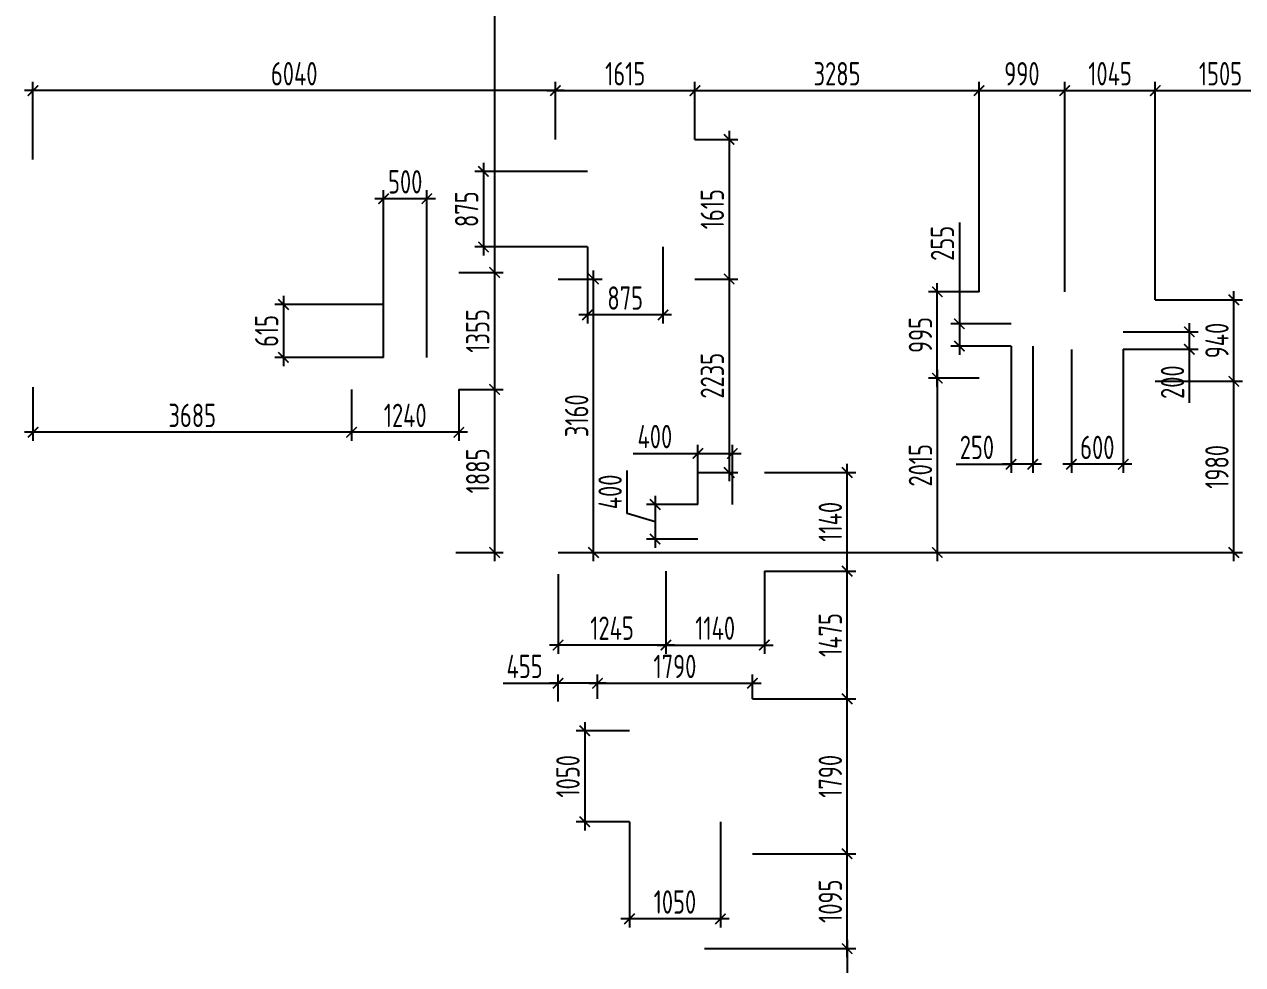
# Model space of a CAD drawing. Header units: millimetres. Extents: x -350007 to 535970, y -888 to 198380.
# Drawn here: x 461274 to 475358, y 102088 to 112954 of the extents above; entities that cross this region are included whole.
import ezdxf

# ---------------------------------------------------------------- set-up
doc = ezdxf.new("R2010")
doc.units = ezdxf.units.MM
doc.layers.add('АР_Размеры нов.', color=15, linetype='Continuous', lineweight=0)
doc.styles.add('ISOCPEUR', font='isocpeur.ttf', dxfattribs={"width": 0.7})
doc.dimstyles.new('R_100', dxfattribs={"dimtxt": 270, "dimasz": 120, "dimexe": 100, "dimexo": 0, "dimgap": 60, "dimtad": 1, "dimdec": 0, "dimrnd": 5, "dimzin": 0, "dimdsep": 46, "dimtxsty": 'ISOCPEUR', "dimblk": 'ARCHTICK', "dimcen": 0, "dimdle": 100, "dimclrd": 256, "dimclre": 256, "dimclrt": 256, "dimadec": 0, "dimazin": 0, "dimtfac": 2, "dimtdec": 0, "dimtofl": 0, "dimtmove": 1, "dimatfit": 3, "dimfxl": 1, "dimtvp": 3, "dimtolj": 1, "dimtzin": 0, "dimarcsym": 0})

# ---------------------------------------------------------------- blocks, each defined once
blk = doc.blocks.new('_ArchTick')
at = {"color": 0, "linetype": 'ByBlock', "const_width": 0.15}
blk.add_lwpolyline([(-0.5, -0.5), (0.5, 0.5)], dxfattribs=at)
blk = doc.blocks.new('*D3317')
at = {"layer": 'АР_Размеры нов.', "lineweight": -2, "transparency": 16777216}
for p, q in [((465945, 118043), (466810, 118043)), ((466710, 118143), (466710, 109987)), ((466297, 110087), (466810, 110087))]:
    blk.add_line(p, q, dxfattribs=at)
at = {"layer": 'АР_Размеры нов.', "lineweight": -2, "transparency": 16777216, "xscale": 120, "yscale": 120, "zscale": 120}
for p, rotation in [((466710, 118043), 90), ((466710, 110087), 270)]:
    blk.add_blockref('_ArchTick', p, dxfattribs=dict(at, rotation=rotation))
at = {"layer": 'АР_Размеры нов.', "transparency": 16777216, "insert": (466515, 114065), "char_height": 270, "attachment_point": 5, "rotation": 90, "style": 'ISOCPEUR'}
blk.add_mtext('\\A1;7955', dxfattribs=at)
blk = doc.blocks.new('*D3318')
at = {"layer": 'АР_Размеры нов.', "lineweight": -2, "transparency": 16777216}
for p, q in [((466710, 110187), (466710, 108635)), ((466297, 110087), (466810, 110087)), ((466297, 108735), (466810, 108735))]:
    blk.add_line(p, q, dxfattribs=at)
at = {"layer": 'АР_Размеры нов.', "lineweight": -2, "transparency": 16777216, "xscale": 120, "yscale": 120, "zscale": 120}
for p, rotation in [((466710, 110087), 90), ((466710, 108735), 270)]:
    blk.add_blockref('_ArchTick', p, dxfattribs=dict(at, rotation=rotation))
at = {"layer": 'АР_Размеры нов.', "transparency": 16777216, "insert": (466515, 109411), "char_height": 270, "attachment_point": 5, "rotation": 90, "style": 'ISOCPEUR'}
blk.add_mtext('\\A1;1355', dxfattribs=at)
blk = doc.blocks.new('*D3319')
at = {"layer": 'АР_Размеры нов.', "lineweight": -2, "transparency": 16777216}
for p, q in [((465057, 108735), (465057, 108140)), ((466297, 108735), (466297, 108140)), ((466397, 108240), (464957, 108240))]:
    blk.add_line(p, q, dxfattribs=at)
at = {"layer": 'АР_Размеры нов.', "lineweight": -2, "transparency": 16777216, "xscale": 120, "yscale": 120, "zscale": 120, "rotation": 180}
blk.add_blockref('_ArchTick', (465057, 108240), dxfattribs=at)
at = {"layer": 'АР_Размеры нов.', "lineweight": -2, "transparency": 16777216, "xscale": 120, "yscale": 120, "zscale": 120}
blk.add_blockref('_ArchTick', (466297, 108240), dxfattribs=at)
at = {"layer": 'АР_Размеры нов.', "transparency": 16777216, "insert": (465677, 108435), "char_height": 270, "attachment_point": 5, "style": 'ISOCPEUR'}
blk.add_mtext('\\A1;1240', dxfattribs=at)
blk = doc.blocks.new('*D3320')
at = {"layer": 'АР_Размеры нов.', "lineweight": -2, "transparency": 16777216}
for p, q in [((461374, 108760), (461374, 108140)), ((465057, 108735), (465057, 108140)), ((465157, 108240), (461274, 108240))]:
    blk.add_line(p, q, dxfattribs=at)
at = {"layer": 'АР_Размеры нов.', "lineweight": -2, "transparency": 16777216, "xscale": 120, "yscale": 120, "zscale": 120, "rotation": 180}
blk.add_blockref('_ArchTick', (461374, 108240), dxfattribs=at)
at = {"layer": 'АР_Размеры нов.', "lineweight": -2, "transparency": 16777216, "xscale": 120, "yscale": 120, "zscale": 120}
blk.add_blockref('_ArchTick', (465057, 108240), dxfattribs=at)
at = {"layer": 'АР_Размеры нов.', "transparency": 16777216, "insert": (463215, 108435), "char_height": 270, "attachment_point": 5, "style": 'ISOCPEUR'}
blk.add_mtext('\\A1;3685', dxfattribs=at)
blk = doc.blocks.new('*D3321')
at = {"layer": 'АР_Размеры нов.', "lineweight": -2, "transparency": 16777216}
for p, q in [((466297, 108735), (466810, 108735)), ((466710, 108835), (466710, 106751)), ((466263, 106851), (466810, 106851))]:
    blk.add_line(p, q, dxfattribs=at)
at = {"layer": 'АР_Размеры нов.', "lineweight": -2, "transparency": 16777216, "xscale": 120, "yscale": 120, "zscale": 120}
for p, rotation in [((466710, 108735), 90), ((466710, 106851), 270)]:
    blk.add_blockref('_ArchTick', p, dxfattribs=dict(at, rotation=rotation))
at = {"layer": 'АР_Размеры нов.', "transparency": 16777216, "insert": (466515, 107793), "char_height": 270, "attachment_point": 5, "rotation": 90, "style": 'ISOCPEUR'}
blk.add_mtext('\\A1;1885', dxfattribs=at)
blk = doc.blocks.new('*D3322')
at = {"layer": 'АР_Размеры нов.', "lineweight": -2, "transparency": 16777216}
for p, q in [((468691, 106635), (468691, 105681)), ((467444, 106601), (467444, 105681)), ((468791, 105781), (467344, 105781))]:
    blk.add_line(p, q, dxfattribs=at)
at = {"layer": 'АР_Размеры нов.', "lineweight": -2, "transparency": 16777216, "xscale": 120, "yscale": 120, "zscale": 120, "rotation": 180}
blk.add_blockref('_ArchTick', (467444, 105781), dxfattribs=at)
at = {"layer": 'АР_Размеры нов.', "lineweight": -2, "transparency": 16777216, "xscale": 120, "yscale": 120, "zscale": 120}
blk.add_blockref('_ArchTick', (468691, 105781), dxfattribs=at)
at = {"layer": 'АР_Размеры нов.', "transparency": 16777216, "insert": (468068, 105976), "char_height": 270, "attachment_point": 5, "style": 'ISOCPEUR'}
blk.add_mtext('\\A1;1245', dxfattribs=at)
blk = doc.blocks.new('*D3323')
at = {"layer": 'АР_Размеры нов.', "lineweight": -2, "transparency": 16777216}
for p, q in [((468691, 106635), (468691, 105681)), ((469829, 106635), (469829, 105681)), ((468591, 105781), (469929, 105781))]:
    blk.add_line(p, q, dxfattribs=at)
at = {"layer": 'АР_Размеры нов.', "lineweight": -2, "transparency": 16777216, "xscale": 120, "yscale": 120, "zscale": 120, "rotation": 180}
blk.add_blockref('_ArchTick', (468691, 105781), dxfattribs=at)
at = {"layer": 'АР_Размеры нов.', "lineweight": -2, "transparency": 16777216, "xscale": 120, "yscale": 120, "zscale": 120}
blk.add_blockref('_ArchTick', (469829, 105781), dxfattribs=at)
at = {"layer": 'АР_Размеры нов.', "transparency": 16777216, "insert": (469260, 105976), "char_height": 270, "attachment_point": 5, "style": 'ISOCPEUR'}
blk.add_mtext('\\A1;1140', dxfattribs=at)
blk = doc.blocks.new('*D3324')
at = {"layer": 'АР_Размеры нов.', "lineweight": -2, "transparency": 16777216}
for p, q in [((467444, 105129), (467444, 105439)), ((467900, 105160), (467900, 105439)), ((466808, 105339), (467444, 105339)), ((468000, 105339), (467344, 105339))]:
    blk.add_line(p, q, dxfattribs=at)
at = {"layer": 'АР_Размеры нов.', "lineweight": -2, "transparency": 16777216, "xscale": 120, "yscale": 120, "zscale": 120, "rotation": 180}
blk.add_blockref('_ArchTick', (467444, 105339), dxfattribs=at)
at = {"layer": 'АР_Размеры нов.', "lineweight": -2, "transparency": 16777216, "xscale": 120, "yscale": 120, "zscale": 120}
blk.add_blockref('_ArchTick', (467900, 105339), dxfattribs=at)
at = {"layer": 'АР_Размеры нов.', "transparency": 16777216, "insert": (467057, 105534), "char_height": 270, "attachment_point": 5, "style": 'ISOCPEUR'}
blk.add_mtext('\\A1;455', dxfattribs=at)
blk = doc.blocks.new('*D3325')
at = {"layer": 'АР_Размеры нов.', "lineweight": -2, "transparency": 16777216}
for p, q in [((467900, 105160), (467900, 105439)), ((469691, 105160), (469691, 105439)), ((467800, 105339), (469791, 105339))]:
    blk.add_line(p, q, dxfattribs=at)
at = {"layer": 'АР_Размеры нов.', "lineweight": -2, "transparency": 16777216, "xscale": 120, "yscale": 120, "zscale": 120, "rotation": 180}
blk.add_blockref('_ArchTick', (467900, 105339), dxfattribs=at)
at = {"layer": 'АР_Размеры нов.', "lineweight": -2, "transparency": 16777216, "xscale": 120, "yscale": 120, "zscale": 120}
blk.add_blockref('_ArchTick', (469691, 105339), dxfattribs=at)
at = {"layer": 'АР_Размеры нов.', "transparency": 16777216, "insert": (468795, 105534), "char_height": 270, "attachment_point": 5, "style": 'ISOCPEUR'}
blk.add_mtext('\\A1;1790', dxfattribs=at)
blk = doc.blocks.new('*D3328')
at = {"layer": 'АР_Размеры нов.', "lineweight": -2, "transparency": 16777216}
for p, q in [((469136, 102273), (470886, 102273)), ((470786, 102373), (470786, 100833)), ((469136, 100933), (470886, 100933))]:
    blk.add_line(p, q, dxfattribs=at)
at = {"layer": 'АР_Размеры нов.', "lineweight": -2, "transparency": 16777216, "xscale": 120, "yscale": 120, "zscale": 120}
for p, rotation in [((470786, 102273), 90), ((470786, 100933), 270)]:
    blk.add_blockref('_ArchTick', p, dxfattribs=dict(at, rotation=rotation))
at = {"layer": 'АР_Размеры нов.', "transparency": 16777216, "insert": (470591, 101603), "char_height": 270, "attachment_point": 5, "rotation": 90, "style": 'ISOCPEUR'}
blk.add_mtext('\\A1;1340', dxfattribs=at)
blk = doc.blocks.new('*D3329')
at = {"layer": 'АР_Размеры нов.', "lineweight": -2, "transparency": 16777216}
for p, q in [((470786, 102173), (470786, 103469)), ((469691, 103369), (470886, 103369)), ((469136, 102273), (470886, 102273))]:
    blk.add_line(p, q, dxfattribs=at)
at = {"layer": 'АР_Размеры нов.', "lineweight": -2, "transparency": 16777216, "xscale": 120, "yscale": 120, "zscale": 120}
for p, rotation in [((470786, 103369), 90), ((470786, 102273), 270)]:
    blk.add_blockref('_ArchTick', p, dxfattribs=dict(at, rotation=rotation))
at = {"layer": 'АР_Размеры нов.', "transparency": 16777216, "insert": (470591, 102821), "char_height": 270, "attachment_point": 5, "rotation": 90, "style": 'ISOCPEUR'}
blk.add_mtext('\\A1;1095', dxfattribs=at)
blk = doc.blocks.new('*D3330')
at = {"layer": 'АР_Размеры нов.', "lineweight": -2, "transparency": 16777216}
for p, q in [((470786, 103269), (470786, 105260)), ((469691, 105160), (470886, 105160)), ((469691, 103369), (470886, 103369))]:
    blk.add_line(p, q, dxfattribs=at)
at = {"layer": 'АР_Размеры нов.', "lineweight": -2, "transparency": 16777216, "xscale": 120, "yscale": 120, "zscale": 120}
for p, rotation in [((470786, 105160), 90), ((470786, 103369), 270)]:
    blk.add_blockref('_ArchTick', p, dxfattribs=dict(at, rotation=rotation))
at = {"layer": 'АР_Размеры нов.', "transparency": 16777216, "insert": (470591, 104264), "char_height": 270, "attachment_point": 5, "rotation": 90, "style": 'ISOCPEUR'}
blk.add_mtext('\\A1;1790', dxfattribs=at)
blk = doc.blocks.new('*D3331')
at = {"layer": 'АР_Размеры нов.', "lineweight": -2, "transparency": 16777216}
for p, q in [((469829, 106635), (470886, 106635)), ((470786, 105060), (470786, 106735)), ((469691, 105160), (470886, 105160))]:
    blk.add_line(p, q, dxfattribs=at)
at = {"layer": 'АР_Размеры нов.', "lineweight": -2, "transparency": 16777216, "xscale": 120, "yscale": 120, "zscale": 120}
for p, rotation in [((470786, 106635), 90), ((470786, 105160), 270)]:
    blk.add_blockref('_ArchTick', p, dxfattribs=dict(at, rotation=rotation))
at = {"layer": 'АР_Размеры нов.', "transparency": 16777216, "insert": (470591, 105897), "char_height": 270, "attachment_point": 5, "rotation": 90, "style": 'ISOCPEUR'}
blk.add_mtext('\\A1;1475', dxfattribs=at)
blk = doc.blocks.new('*D3332')
at = {"layer": 'АР_Размеры нов.', "lineweight": -2, "transparency": 16777216}
for p, q in [((469829, 107775), (470886, 107775)), ((470786, 106535), (470786, 107875)), ((469829, 106635), (470886, 106635))]:
    blk.add_line(p, q, dxfattribs=at)
at = {"layer": 'АР_Размеры нов.', "lineweight": -2, "transparency": 16777216, "xscale": 120, "yscale": 120, "zscale": 120}
for p, rotation in [((470786, 107775), 90), ((470786, 106635), 270)]:
    blk.add_blockref('_ArchTick', p, dxfattribs=dict(at, rotation=rotation))
at = {"layer": 'АР_Размеры нов.', "transparency": 16777216, "insert": (470591, 107205), "char_height": 270, "attachment_point": 5, "rotation": 90, "style": 'ISOCPEUR'}
blk.add_mtext('\\A1;1140', dxfattribs=at)
blk = doc.blocks.new('*D3333')
at = {"layer": 'АР_Размеры нов.', "lineweight": -2, "transparency": 16777216}
for p, q in [((467444, 110011), (467954, 110011)), ((467854, 106751), (467854, 110111)), ((467444, 106851), (467954, 106851))]:
    blk.add_line(p, q, dxfattribs=at)
at = {"layer": 'АР_Размеры нов.', "lineweight": -2, "transparency": 16777216, "xscale": 120, "yscale": 120, "zscale": 120}
for p, rotation in [((467854, 110011), 90), ((467854, 106851), 270)]:
    blk.add_blockref('_ArchTick', p, dxfattribs=dict(at, rotation=rotation))
at = {"layer": 'АР_Размеры нов.', "transparency": 16777216, "insert": (467659, 108431), "char_height": 270, "attachment_point": 5, "rotation": 90, "style": 'ISOCPEUR'}
blk.add_mtext('\\A1;3160', dxfattribs=at)
blk = doc.blocks.new('*D3334')
at = {"layer": 'АР_Размеры нов.', "lineweight": -2, "transparency": 16777216}
for p, q in [((469422, 111724), (469422, 109911)), ((469027, 111624), (469522, 111624)), ((469027, 110011), (469522, 110011))]:
    blk.add_line(p, q, dxfattribs=at)
at = {"layer": 'АР_Размеры нов.', "lineweight": -2, "transparency": 16777216, "xscale": 120, "yscale": 120, "zscale": 120}
for p, rotation in [((469422, 111624), 90), ((469422, 110011), 270)]:
    blk.add_blockref('_ArchTick', p, dxfattribs=dict(at, rotation=rotation))
at = {"layer": 'АР_Размеры нов.', "transparency": 16777216, "insert": (469227, 110818), "char_height": 270, "attachment_point": 5, "rotation": 90, "style": 'ISOCPEUR'}
blk.add_mtext('\\A1;1615', dxfattribs=at)
blk = doc.blocks.new('*D3343')
at = {"layer": 'АР_Размеры нов.', "lineweight": -2, "transparency": 16777216}
for p, q in [((461374, 111392), (461374, 112288)), ((467414, 111624), (467414, 112288)), ((467514, 112188), (461274, 112188))]:
    blk.add_line(p, q, dxfattribs=at)
at = {"layer": 'АР_Размеры нов.', "lineweight": -2, "transparency": 16777216, "xscale": 120, "yscale": 120, "zscale": 120, "rotation": 180}
blk.add_blockref('_ArchTick', (461374, 112188), dxfattribs=at)
at = {"layer": 'АР_Размеры нов.', "lineweight": -2, "transparency": 16777216, "xscale": 120, "yscale": 120, "zscale": 120}
blk.add_blockref('_ArchTick', (467414, 112188), dxfattribs=at)
at = {"layer": 'АР_Размеры нов.', "transparency": 16777216, "insert": (464394, 112383), "char_height": 270, "attachment_point": 5, "style": 'ISOCPEUR'}
blk.add_mtext('\\A1;6040', dxfattribs=at)
blk = doc.blocks.new('*D3344')
at = {"layer": 'АР_Размеры нов.', "lineweight": -2, "transparency": 16777216}
for p, q in [((467414, 111624), (467414, 112288)), ((469027, 111624), (469027, 112288)), ((467314, 112188), (469127, 112188))]:
    blk.add_line(p, q, dxfattribs=at)
at = {"layer": 'АР_Размеры нов.', "lineweight": -2, "transparency": 16777216, "xscale": 120, "yscale": 120, "zscale": 120, "rotation": 180}
blk.add_blockref('_ArchTick', (467414, 112188), dxfattribs=at)
at = {"layer": 'АР_Размеры нов.', "lineweight": -2, "transparency": 16777216, "xscale": 120, "yscale": 120, "zscale": 120}
blk.add_blockref('_ArchTick', (469027, 112188), dxfattribs=at)
at = {"layer": 'АР_Размеры нов.', "transparency": 16777216, "insert": (468220, 112383), "char_height": 270, "attachment_point": 5, "style": 'ISOCPEUR'}
blk.add_mtext('\\A1;1615', dxfattribs=at)
blk = doc.blocks.new('*D3345')
at = {"layer": 'АР_Размеры нов.', "lineweight": -2, "transparency": 16777216}
for p, q in [((469027, 111624), (469027, 112288)), ((472311, 109863), (472311, 112288)), ((468927, 112188), (472411, 112188))]:
    blk.add_line(p, q, dxfattribs=at)
at = {"layer": 'АР_Размеры нов.', "lineweight": -2, "transparency": 16777216, "xscale": 120, "yscale": 120, "zscale": 120, "rotation": 180}
blk.add_blockref('_ArchTick', (469027, 112188), dxfattribs=at)
at = {"layer": 'АР_Размеры нов.', "lineweight": -2, "transparency": 16777216, "xscale": 120, "yscale": 120, "zscale": 120}
blk.add_blockref('_ArchTick', (472311, 112188), dxfattribs=at)
at = {"layer": 'АР_Размеры нов.', "transparency": 16777216, "insert": (470669, 112383), "char_height": 270, "attachment_point": 5, "style": 'ISOCPEUR'}
blk.add_mtext('\\A1;3285', dxfattribs=at)
blk = doc.blocks.new('*D3346')
at = {"layer": 'АР_Размеры нов.', "lineweight": -2, "transparency": 16777216}
for p, q in [((472311, 109863), (472311, 112288)), ((473301, 109863), (473301, 112288)), ((472211, 112188), (473401, 112188))]:
    blk.add_line(p, q, dxfattribs=at)
at = {"layer": 'АР_Размеры нов.', "lineweight": -2, "transparency": 16777216, "xscale": 120, "yscale": 120, "zscale": 120, "rotation": 180}
blk.add_blockref('_ArchTick', (472311, 112188), dxfattribs=at)
at = {"layer": 'АР_Размеры нов.', "lineweight": -2, "transparency": 16777216, "xscale": 120, "yscale": 120, "zscale": 120}
blk.add_blockref('_ArchTick', (473301, 112188), dxfattribs=at)
at = {"layer": 'АР_Размеры нов.', "transparency": 16777216, "insert": (472806, 112383), "char_height": 270, "attachment_point": 5, "style": 'ISOCPEUR'}
blk.add_mtext('\\A1;990', dxfattribs=at)
blk = doc.blocks.new('*D3347')
at = {"layer": 'АР_Размеры нов.', "lineweight": -2, "transparency": 16777216}
for p, q in [((473301, 109863), (473301, 112288)), ((474348, 109770), (474348, 112288)), ((473201, 112188), (474448, 112188))]:
    blk.add_line(p, q, dxfattribs=at)
at = {"layer": 'АР_Размеры нов.', "lineweight": -2, "transparency": 16777216, "xscale": 120, "yscale": 120, "zscale": 120, "rotation": 180}
blk.add_blockref('_ArchTick', (473301, 112188), dxfattribs=at)
at = {"layer": 'АР_Размеры нов.', "lineweight": -2, "transparency": 16777216, "xscale": 120, "yscale": 120, "zscale": 120}
blk.add_blockref('_ArchTick', (474348, 112188), dxfattribs=at)
at = {"layer": 'АР_Размеры нов.', "transparency": 16777216, "insert": (473825, 112383), "char_height": 270, "attachment_point": 5, "style": 'ISOCPEUR'}
blk.add_mtext('\\A1;1045', dxfattribs=at)
blk = doc.blocks.new('*D3348')
at = {"layer": 'АР_Размеры нов.', "lineweight": -2, "transparency": 16777216}
for p, q in [((474348, 109770), (474348, 112288)), ((475856, 109909), (475856, 112288)), ((474248, 112188), (475956, 112188))]:
    blk.add_line(p, q, dxfattribs=at)
at = {"layer": 'АР_Размеры нов.', "lineweight": -2, "transparency": 16777216, "xscale": 120, "yscale": 120, "zscale": 120, "rotation": 180}
blk.add_blockref('_ArchTick', (474348, 112188), dxfattribs=at)
at = {"layer": 'АР_Размеры нов.', "lineweight": -2, "transparency": 16777216, "xscale": 120, "yscale": 120, "zscale": 120}
blk.add_blockref('_ArchTick', (475856, 112188), dxfattribs=at)
at = {"layer": 'АР_Размеры нов.', "transparency": 16777216, "insert": (475102, 112383), "char_height": 270, "attachment_point": 5, "style": 'ISOCPEUR'}
blk.add_mtext('\\A1;1505', dxfattribs=at)
blk = doc.blocks.new('*D3350')
at = {"layer": 'АР_Размеры нов.', "lineweight": -2, "transparency": 16777216}
for p, q in [((469027, 110011), (469522, 110011)), ((469422, 110111), (469422, 107675)), ((469048, 107775), (469522, 107775))]:
    blk.add_line(p, q, dxfattribs=at)
at = {"layer": 'АР_Размеры нов.', "lineweight": -2, "transparency": 16777216, "xscale": 120, "yscale": 120, "zscale": 120}
for p, rotation in [((469422, 110011), 90), ((469422, 107775), 270)]:
    blk.add_blockref('_ArchTick', p, dxfattribs=dict(at, rotation=rotation))
at = {"layer": 'АР_Размеры нов.', "transparency": 16777216, "insert": (469227, 108893), "char_height": 270, "attachment_point": 5, "rotation": 90, "style": 'ISOCPEUR'}
blk.add_mtext('\\A1;2235', dxfattribs=at)
blk = doc.blocks.new('*D3351')
at = {"layer": 'АР_Размеры нов.', "lineweight": -2, "transparency": 16777216}
for p, q in [((472311, 109863), (471728, 109863)), ((471828, 108766), (471828, 109963)), ((472311, 108866), (471728, 108866))]:
    blk.add_line(p, q, dxfattribs=at)
at = {"layer": 'АР_Размеры нов.', "lineweight": -2, "transparency": 16777216, "xscale": 120, "yscale": 120, "zscale": 120}
for p, rotation in [((471828, 109863), 90), ((471828, 108866), 270)]:
    blk.add_blockref('_ArchTick', p, dxfattribs=dict(at, rotation=rotation))
at = {"layer": 'АР_Размеры нов.', "transparency": 16777216, "insert": (471633, 109364), "char_height": 270, "attachment_point": 5, "rotation": 90, "style": 'ISOCPEUR'}
blk.add_mtext('\\A1;995', dxfattribs=at)
blk = doc.blocks.new('*D3352')
at = {"layer": 'АР_Размеры нов.', "lineweight": -2, "transparency": 16777216}
for p, q in [((471828, 108966), (471828, 106751)), ((472311, 108866), (471728, 108866)), ((467444, 106851), (471928, 106851))]:
    blk.add_line(p, q, dxfattribs=at)
at = {"layer": 'АР_Размеры нов.', "lineweight": -2, "transparency": 16777216, "xscale": 120, "yscale": 120, "zscale": 120}
for p, rotation in [((471828, 108866), 90), ((471828, 106851), 270)]:
    blk.add_blockref('_ArchTick', p, dxfattribs=dict(at, rotation=rotation))
at = {"layer": 'АР_Размеры нов.', "transparency": 16777216, "insert": (471633, 107858), "char_height": 270, "attachment_point": 5, "rotation": 90, "style": 'ISOCPEUR'}
blk.add_mtext('\\A1;2015', dxfattribs=at)
blk = doc.blocks.new('*D3492')
at = {"layer": 'АР_Размеры нов.', "lineweight": -2, "transparency": 16777216}
for p, q in [((468270, 104790), (467653, 104790)), ((467753, 104890), (467753, 103639)), ((468270, 103739), (467653, 103739))]:
    blk.add_line(p, q, dxfattribs=at)
at = {"layer": 'АР_Размеры нов.', "lineweight": -2, "transparency": 16777216, "xscale": 120, "yscale": 120, "zscale": 120}
for p, rotation in [((467753, 104790), 90), ((467753, 103739), 270)]:
    blk.add_blockref('_ArchTick', p, dxfattribs=dict(at, rotation=rotation))
at = {"layer": 'АР_Размеры нов.', "transparency": 16777216, "insert": (467558, 104264), "char_height": 270, "attachment_point": 5, "rotation": 90, "style": 'ISOCPEUR'}
blk.add_mtext('\\A1;1050', dxfattribs=at)
blk = doc.blocks.new('*D3493')
at = {"layer": 'АР_Размеры нов.', "lineweight": -2, "transparency": 16777216}
for p, q in [((468270, 103739), (468270, 102517)), ((469321, 103739), (469321, 102517)), ((469421, 102617), (468170, 102617))]:
    blk.add_line(p, q, dxfattribs=at)
at = {"layer": 'АР_Размеры нов.', "lineweight": -2, "transparency": 16777216, "xscale": 120, "yscale": 120, "zscale": 120, "rotation": 180}
blk.add_blockref('_ArchTick', (468270, 102617), dxfattribs=at)
at = {"layer": 'АР_Размеры нов.', "lineweight": -2, "transparency": 16777216, "xscale": 120, "yscale": 120, "zscale": 120}
blk.add_blockref('_ArchTick', (469321, 102617), dxfattribs=at)
at = {"layer": 'АР_Размеры нов.', "transparency": 16777216, "insert": (468795, 102812), "char_height": 270, "attachment_point": 5, "style": 'ISOCPEUR'}
blk.add_mtext('\\A1;1050', dxfattribs=at)
blk = doc.blocks.new('*D3496')
at = {"layer": 'АР_Размеры нов.', "lineweight": -2, "transparency": 16777216}
for p, q in [((468241, 107302), (468241, 107800)), ((468566, 107505), (468566, 106905)), ((469061, 107405), (468466, 107405)), ((468566, 107205), (468241, 107302)), ((469061, 107005), (468466, 107005))]:
    blk.add_line(p, q, dxfattribs=at)
at = {"layer": 'АР_Размеры нов.', "lineweight": -2, "transparency": 16777216, "xscale": 120, "yscale": 120, "zscale": 120}
for p, rotation in [((468566, 107405), 90), ((468566, 107005), 270)]:
    blk.add_blockref('_ArchTick', p, dxfattribs=dict(at, rotation=rotation))
at = {"layer": 'АР_Размеры нов.', "transparency": 16777216, "insert": (468046, 107551), "char_height": 270, "attachment_point": 5, "rotation": 90, "style": 'ISOCPEUR'}
blk.add_mtext('\\A1;400', dxfattribs=at)
blk = doc.blocks.new('*D3497')
at = {"layer": 'АР_Размеры нов.', "lineweight": -2, "transparency": 16777216}
for p, q in [((469061, 107405), (469061, 108095)), ((469459, 107405), (469459, 108095)), ((468314, 107995), (469061, 107995)), ((468961, 107995), (469559, 107995))]:
    blk.add_line(p, q, dxfattribs=at)
at = {"layer": 'АР_Размеры нов.', "lineweight": -2, "transparency": 16777216, "xscale": 120, "yscale": 120, "zscale": 120, "rotation": 180}
blk.add_blockref('_ArchTick', (469061, 107995), dxfattribs=at)
at = {"layer": 'АР_Размеры нов.', "lineweight": -2, "transparency": 16777216, "xscale": 120, "yscale": 120, "zscale": 120}
blk.add_blockref('_ArchTick', (469459, 107995), dxfattribs=at)
at = {"layer": 'АР_Размеры нов.', "transparency": 16777216, "insert": (468563, 108190), "char_height": 270, "attachment_point": 5, "style": 'ISOCPEUR'}
blk.add_mtext('\\A1;400', dxfattribs=at)
blk = doc.blocks.new('*D3498')
at = {"layer": 'АР_Размеры нов.', "lineweight": -2, "transparency": 16777216}
for p, q in [((465427, 109105), (465427, 111039)), ((465927, 109105), (465927, 111039)), ((466027, 110939), (465327, 110939))]:
    blk.add_line(p, q, dxfattribs=at)
at = {"layer": 'АР_Размеры нов.', "lineweight": -2, "transparency": 16777216, "xscale": 120, "yscale": 120, "zscale": 120, "rotation": 180}
blk.add_blockref('_ArchTick', (465427, 110939), dxfattribs=at)
at = {"layer": 'АР_Размеры нов.', "lineweight": -2, "transparency": 16777216, "xscale": 120, "yscale": 120, "zscale": 120}
blk.add_blockref('_ArchTick', (465927, 110939), dxfattribs=at)
at = {"layer": 'АР_Размеры нов.', "transparency": 16777216, "insert": (465677, 111134), "char_height": 270, "attachment_point": 5, "style": 'ISOCPEUR'}
blk.add_mtext('\\A1;500', dxfattribs=at)
blk = doc.blocks.new('*D3499')
at = {"layer": 'АР_Размеры нов.', "lineweight": -2, "transparency": 16777216}
for p, q in [((465427, 109717), (464170, 109717)), ((464270, 109817), (464270, 109005)), ((465427, 109105), (464170, 109105))]:
    blk.add_line(p, q, dxfattribs=at)
at = {"layer": 'АР_Размеры нов.', "lineweight": -2, "transparency": 16777216, "xscale": 120, "yscale": 120, "zscale": 120}
for p, rotation in [((464270, 109717), 90), ((464270, 109105), 270)]:
    blk.add_blockref('_ArchTick', p, dxfattribs=dict(at, rotation=rotation))
at = {"layer": 'АР_Размеры нов.', "transparency": 16777216, "insert": (464075, 109411), "char_height": 270, "attachment_point": 5, "rotation": 90, "style": 'ISOCPEUR'}
blk.add_mtext('\\A1;615', dxfattribs=at)
blk = doc.blocks.new('*D3500')
at = {"layer": 'АР_Размеры нов.', "lineweight": -2, "transparency": 16777216}
for p, q in [((467784, 110381), (467784, 109496)), ((468657, 110381), (468657, 109496)), ((468757, 109596), (467684, 109596))]:
    blk.add_line(p, q, dxfattribs=at)
at = {"layer": 'АР_Размеры нов.', "lineweight": -2, "transparency": 16777216, "xscale": 120, "yscale": 120, "zscale": 120, "rotation": 180}
blk.add_blockref('_ArchTick', (467784, 109596), dxfattribs=at)
at = {"layer": 'АР_Размеры нов.', "lineweight": -2, "transparency": 16777216, "xscale": 120, "yscale": 120, "zscale": 120}
blk.add_blockref('_ArchTick', (468657, 109596), dxfattribs=at)
at = {"layer": 'АР_Размеры нов.', "transparency": 16777216, "insert": (468220, 109791), "char_height": 270, "attachment_point": 5, "style": 'ISOCPEUR'}
blk.add_mtext('\\A1;875', dxfattribs=at)
blk = doc.blocks.new('*D3501')
at = {"layer": 'АР_Размеры нов.', "lineweight": -2, "transparency": 16777216}
for p, q in [((466582, 111354), (466582, 110281)), ((467784, 111254), (466482, 111254)), ((467784, 110381), (466482, 110381))]:
    blk.add_line(p, q, dxfattribs=at)
at = {"layer": 'АР_Размеры нов.', "lineweight": -2, "transparency": 16777216, "xscale": 120, "yscale": 120, "zscale": 120}
for p, rotation in [((466582, 111254), 90), ((466582, 110381), 270)]:
    blk.add_blockref('_ArchTick', p, dxfattribs=dict(at, rotation=rotation))
at = {"layer": 'АР_Размеры нов.', "transparency": 16777216, "insert": (466387, 110818), "char_height": 270, "attachment_point": 5, "rotation": 90, "style": 'ISOCPEUR'}
blk.add_mtext('\\A1;875', dxfattribs=at)
blk = doc.blocks.new('*D3502')
at = {"layer": 'АР_Размеры нов.', "lineweight": -2, "transparency": 16777216}
for p, q in [((472681, 109236), (472681, 107770)), ((472931, 109236), (472931, 107770)), ((472046, 107870), (472681, 107870)), ((473031, 107870), (472581, 107870))]:
    blk.add_line(p, q, dxfattribs=at)
at = {"layer": 'АР_Размеры нов.', "lineweight": -2, "transparency": 16777216, "xscale": 120, "yscale": 120, "zscale": 120, "rotation": 180}
blk.add_blockref('_ArchTick', (472681, 107870), dxfattribs=at)
at = {"layer": 'АР_Размеры нов.', "lineweight": -2, "transparency": 16777216, "xscale": 120, "yscale": 120, "zscale": 120}
blk.add_blockref('_ArchTick', (472931, 107870), dxfattribs=at)
at = {"layer": 'АР_Размеры нов.', "transparency": 16777216, "insert": (472286, 108065), "char_height": 270, "attachment_point": 5, "style": 'ISOCPEUR'}
blk.add_mtext('\\A1;250', dxfattribs=at)
blk = doc.blocks.new('*D3503')
at = {"layer": 'АР_Размеры нов.', "lineweight": -2, "transparency": 16777216}
for p, q in [((473378, 109196), (473378, 107770)), ((473978, 109199), (473978, 107770)), ((474078, 107870), (473278, 107870))]:
    blk.add_line(p, q, dxfattribs=at)
at = {"layer": 'АР_Размеры нов.', "lineweight": -2, "transparency": 16777216, "xscale": 120, "yscale": 120, "zscale": 120, "rotation": 180}
blk.add_blockref('_ArchTick', (473378, 107870), dxfattribs=at)
at = {"layer": 'АР_Размеры нов.', "lineweight": -2, "transparency": 16777216, "xscale": 120, "yscale": 120, "zscale": 120}
blk.add_blockref('_ArchTick', (473978, 107870), dxfattribs=at)
at = {"layer": 'АР_Размеры нов.', "transparency": 16777216, "insert": (473678, 108065), "char_height": 270, "attachment_point": 5, "style": 'ISOCPEUR'}
blk.add_mtext('\\A1;600', dxfattribs=at)
blk = doc.blocks.new('*D3504')
at = {"layer": 'АР_Размеры нов.', "lineweight": -2, "transparency": 16777216}
for p, q in [((472083, 110663), (472083, 109493)), ((472083, 109593), (472083, 109136)), ((472681, 109493), (471983, 109493)), ((472681, 109236), (471983, 109236))]:
    blk.add_line(p, q, dxfattribs=at)
at = {"layer": 'АР_Размеры нов.', "lineweight": -2, "transparency": 16777216, "xscale": 120, "yscale": 120, "zscale": 120}
for p, rotation in [((472083, 109493), 90), ((472083, 109236), 270)]:
    blk.add_blockref('_ArchTick', p, dxfattribs=dict(at, rotation=rotation))
at = {"layer": 'АР_Размеры нов.', "transparency": 16777216, "insert": (471888, 110423), "char_height": 270, "attachment_point": 5, "rotation": 90, "style": 'ISOCPEUR'}
blk.add_mtext('\\A1;255', dxfattribs=at)
blk = doc.blocks.new('*D3505')
at = {"layer": 'АР_Размеры нов.', "lineweight": -2, "transparency": 16777216}
for p, q in [((474742, 109099), (474742, 109500)), ((473978, 109400), (474842, 109400)), ((473978, 109199), (474842, 109199)), ((474742, 108580), (474742, 109199))]:
    blk.add_line(p, q, dxfattribs=at)
at = {"layer": 'АР_Размеры нов.', "lineweight": -2, "transparency": 16777216, "xscale": 120, "yscale": 120, "zscale": 120}
for p, rotation in [((474742, 109400), 90), ((474742, 109199), 270)]:
    blk.add_blockref('_ArchTick', p, dxfattribs=dict(at, rotation=rotation))
at = {"layer": 'АР_Размеры нов.', "transparency": 16777216, "insert": (474547, 108819), "char_height": 270, "attachment_point": 5, "rotation": 90, "style": 'ISOCPEUR'}
blk.add_mtext('\\A1;200', dxfattribs=at)
blk = doc.blocks.new('*D3507')
at = {"layer": 'АР_Размеры нов.', "lineweight": -2, "transparency": 16777216}
for p, q in [((475256, 108729), (475256, 109870)), ((474348, 109770), (475356, 109770)), ((474348, 108829), (475356, 108829))]:
    blk.add_line(p, q, dxfattribs=at)
at = {"layer": 'АР_Размеры нов.', "lineweight": -2, "transparency": 16777216, "xscale": 120, "yscale": 120, "zscale": 120}
for p, rotation in [((475256, 109770), 90), ((475256, 108829), 270)]:
    blk.add_blockref('_ArchTick', p, dxfattribs=dict(at, rotation=rotation))
at = {"layer": 'АР_Размеры нов.', "transparency": 16777216, "insert": (475061, 109300), "char_height": 270, "attachment_point": 5, "rotation": 90, "style": 'ISOCPEUR'}
blk.add_mtext('\\A1;940', dxfattribs=at)
blk = doc.blocks.new('*D3508')
at = {"layer": 'АР_Размеры нов.', "lineweight": -2, "transparency": 16777216}
for p, q in [((475256, 106751), (475256, 108929)), ((474348, 108829), (475356, 108829)), ((467444, 106851), (475356, 106851))]:
    blk.add_line(p, q, dxfattribs=at)
at = {"layer": 'АР_Размеры нов.', "lineweight": -2, "transparency": 16777216, "xscale": 120, "yscale": 120, "zscale": 120}
for p, rotation in [((475256, 108829), 90), ((475256, 106851), 270)]:
    blk.add_blockref('_ArchTick', p, dxfattribs=dict(at, rotation=rotation))
at = {"layer": 'АР_Размеры нов.', "transparency": 16777216, "insert": (475061, 107840), "char_height": 270, "attachment_point": 5, "rotation": 90, "style": 'ISOCPEUR'}
blk.add_mtext('\\A1;1980', dxfattribs=at)

msp = doc.modelspace()

# ---------------------------------------------------------------- dimensions: what is measured, and where the dimension line sits
at = {"layer": 'АР_Размеры нов.'}
for base, p1, p2, picture, middle in [((466709.5286, 110087.412), (465945.4492, 118042.9325), (466296.7702, 110087.412), '*D3317', (466514.5286, 114065.1722)), ((469422.2, 110011.3), (469026.8, 111624.3), (469026.8, 110011.3), '*D3334', (469227.2, 110817.8)), ((466582.3, 110381.3), (467783.8, 111254.3), (467783.8, 110381.3), '*D3501', (466387.3, 110817.8)), ((466709.5, 108734.7), (466296.8, 110087.4), (466296.8, 108734.7), '*D3318', (466514.5, 109411)), ((467853.8, 110011.3), (467444.1, 106850.7), (467444.1, 110011.3), '*D3333', (467658.8, 108431)), ((469422.2, 107774.9), (469026.8, 110011.3), (469048.5, 107774.9), '*D3350', (469227.2, 108893.1)), ((471828.2, 109862.6), (472311.3, 108866.2), (472311.3, 109862.6), '*D3351', (471633.2, 109364.4)), ((475255.8168, 109770.3489), (474348.3317, 108828.828), (474348.3317, 109770.3489), '*D3507', (475060.8168, 109299.5885)), ((464270.1, 109104.7), (465426.8, 109717.4), (465426.8, 109104.7), '*D3499', (464075.1, 109411)), ((471828.1645, 106850.6825), (472311.3115, 108866.2312), (467444.0728, 106850.6825), '*D3352', (471633.1645, 107858.4568)), ((475255.8, 108828.8), (467444.1, 106850.7), (474348.3, 108828.8), '*D3508', (475060.8, 107839.8)), ((466709.5, 106850.7), (466296.8, 108734.7), (466262.7, 106850.7), '*D3321', (466514.5, 107792.7)), ((468566, 107004.9), (469061, 107404.9), (469061, 107004.9), '*D3496', (468046, 107362.4)), ((470786.3, 107775), (469829.2, 106635), (469829.2, 107775), '*D3332', (470591.3, 107205)), ((470786.3, 106635), (469690.9, 105160), (469829.2, 106635), '*D3331', (470591.3, 105897.5)), ((470786.3, 105160), (469690.9, 103369), (469690.9, 105160), '*D3330', (470591.3, 104264.5)), ((467752.8, 103739), (468269.9, 104790), (468269.9, 103739), '*D3492', (467557.8, 104264.5)), ((470786.3, 103369), (469136.2, 102273.1), (469690.9, 103369), '*D3329', (470591.3, 102821)), ((470786.3, 100933.1), (469136.2, 102273.1), (469136.2, 100933.1), '*D3328', (470591.3, 101603.1))]:
    dim = msp.add_linear_dim(base=base, p1=p1, p2=p2, angle=90, dimstyle='R_100', override={"dimpost": '\\X'}, dxfattribs=at)
    dim.commit()
    dim.dimension.update_dxf_attribs({"geometry": picture, "text_midpoint": middle})
for base, p1, p2, picture, middle in [((461374.2, 112187.6), (467413.8, 111624.3), (461374.2, 111392.1), '*D3343', (464394, 112382.6)), ((469026.8, 112187.6), (467413.8, 111624.3), (469026.8, 111624.3), '*D3344', (468220.3, 112382.6)), ((472311.3115, 112187.6105), (469026.828, 111624.301), (472311.3115, 109862.6062), '*D3345', (470669.0698, 112382.6105)), ((473301.3, 112187.6), (472311.3, 109862.6), (473301.3, 109862.6), '*D3346', (472806.3, 112382.6)), ((474348.3, 112187.6), (473301.3, 109862.6), (474348.3, 109770.3), '*D3347', (473824.8, 112382.6)), ((475855.7, 112187.6), (474348.3, 109770.3), (475855.7, 109909.3), '*D3348', (475102, 112382.6)), ((465426.8, 110939.4), (465926.8, 109104.7), (465426.8, 109104.7), '*D3498', (465676.8, 111134.4)), ((467783.8, 109595.7), (468656.8, 110381.3), (467783.8, 110381.3), '*D3500', (468220.3, 109790.7)), ((473378.1, 107870.1), (473978.3, 109198.8), (473378.1, 109196.1), '*D3503', (473678.2, 108065.1)), ((461374.2, 108239.7), (465056.8, 108734.7), (461374.2, 108759.6), '*D3320', (463215.5, 108434.7)), ((465056.8, 108239.7), (466296.8, 108734.7), (465056.8, 108734.7), '*D3319', (465676.8, 108434.7)), ((467444.1, 105780.9), (468691, 106634.9), (467444.1, 106600.7), '*D3322', (468067.6, 105975.9)), ((469829.2, 105780.9), (468691, 106634.9), (469829.2, 106635), '*D3323', (469260.1, 105975.9)), ((469690.9, 105338.8), (467899.9, 105160), (469690.9, 105160), '*D3325', (468795.4, 105533.8)), ((468269.9, 102617.3), (469320.9, 103739), (468269.9, 103739), '*D3493', (468795.4, 102812.3))]:
    dim = msp.add_linear_dim(base=base, p1=p1, p2=p2, dimstyle='R_100', override={"dimpost": '\\X'}, dxfattribs=at)
    dim.commit()
    dim.dimension.update_dxf_attribs({"geometry": picture, "text_midpoint": middle})
for base, p1, p2, picture, middle in [((472083, 109236.2), (472681.3, 109492.6), (472681.3, 109236.2), '*D3504', (472220.4, 110423.2)), ((474742.1263, 109400.3489), (473978.3317, 109198.828), (473978.3317, 109400.3489), '*D3505', (474738.5594, 108819.3756))]:
    dim = msp.add_linear_dim(base=base, p1=p1, p2=p2, angle=90, dimstyle='R_100', override={"dimpost": '\\X'}, dxfattribs=at)
    dim.commit()
    dim.dimension.update_dxf_attribs({"geometry": picture, "text_midpoint": middle, "dimtype": 160})
for base, p1, p2, picture, middle in [((472681.3, 107870.1), (472931.3, 109236.2), (472681.3, 109236.2), '*D3502', (472285.9, 107898.4)), ((469459.2, 107994.9), (469061, 107404.9), (469459.2, 107404.9), '*D3497', (468562.8, 107986.1)), ((467444.1, 105338.8), (467899.9, 105160), (467444.1, 105129.2), '*D3324', (467056.6, 105190.3))]:
    dim = msp.add_linear_dim(base=base, p1=p1, p2=p2, dimstyle='R_100', override={"dimpost": '\\X'}, dxfattribs=at)
    dim.commit()
    dim.dimension.update_dxf_attribs({"geometry": picture, "text_midpoint": middle, "dimtype": 160})

doc.saveas('drawing.dxf')
